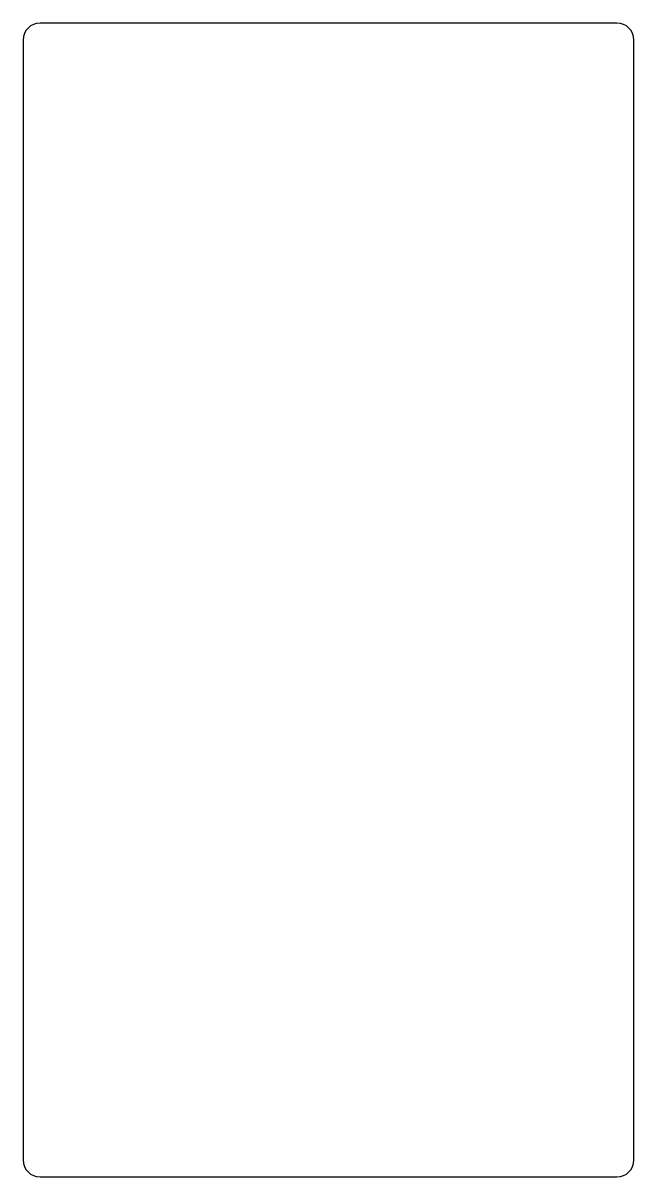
# Model space of a CAD drawing. Header units: millimetres. Extents: x 91 to 109, y -79 to -45.
import ezdxf

# ---------------------------------------------------------------- set-up
doc = ezdxf.new("R2010")
doc.units = ezdxf.units.MM

msp = doc.modelspace()

# ---------------------------------------------------------------- linework, layer by layer
for p, q in [((108.5, -45), (91.5, -45)), ((91, -45.5), (91, -78.5)), ((109, -78.5), (109, -45.5)), ((91.5, -79), (108.5, -79))]:
    msp.add_line(p, q)
for centre, start, end in [((91.5, -45.5), 90, 180), ((108.5, -45.5), 0, 90), ((91.5, -78.5), 180, 270), ((108.5, -78.5), 270, 0)]:
    msp.add_arc(centre, 0.5, start, end)

doc.saveas('drawing.dxf')
